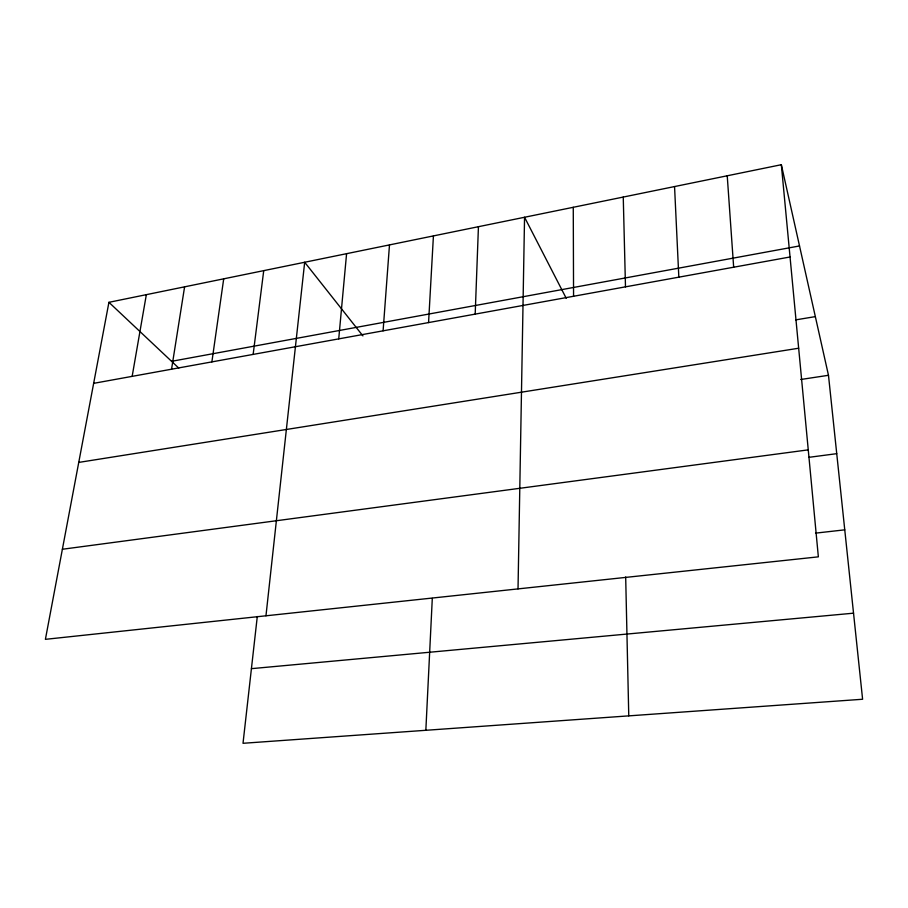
<?xml version="1.0" encoding="UTF-8"?>
<svg xmlns="http://www.w3.org/2000/svg" width="908" height="908" viewBox="0 0 908 908"><rect width="100%" height="100%" fill="white"/><g stroke="black" fill="none" stroke-linecap="round" stroke-linejoin="round"><path stroke-width="1.36" d="M518.025 588.895L524.552 217.262L566.24 298.301M475.19 314.111L478.437 226.694M425.841 730.293L432.299 598.395M428.565 322.578L433.422 235.91M383.097 330.83L389.487 244.899M338.729 338.877L346.584 253.684M265.965 615.794L304.679 262.253L362.916 335.903M257.293 616.498L243.015 743.289L862.6 699.251L828.482 375.299L781.334 164.711L108.926 302.319L45.4 639.334L818.358 556.842L781.334 164.711M253.15 354.404L263.729 270.641M211.882 361.895L223.708 278.824M171.555 369.204L184.596 286.826M132.159 376.355L146.347 294.657M171.578 361.316L799.517 245.943M93.66 383.346L790.051 256.987M795.749 319.866L815.339 316.62M78.758 462.41L798.665 348.229M800.697 379.499L828.482 375.299M62.38 549.261L808.256 449.857M808.926 457.326L836.733 453.671M815.566 533.132L844.758 529.841M251.425 668.663L853.531 613.184M108.926 302.319L178.774 368.092M727.229 175.789L733.664 267.213M674.553 186.56L678.832 277.167M623.251 197.059L625.487 286.849M625.68 576.955L628.767 715.867M573.266 207.296L573.561 296.269"/></g></svg>
